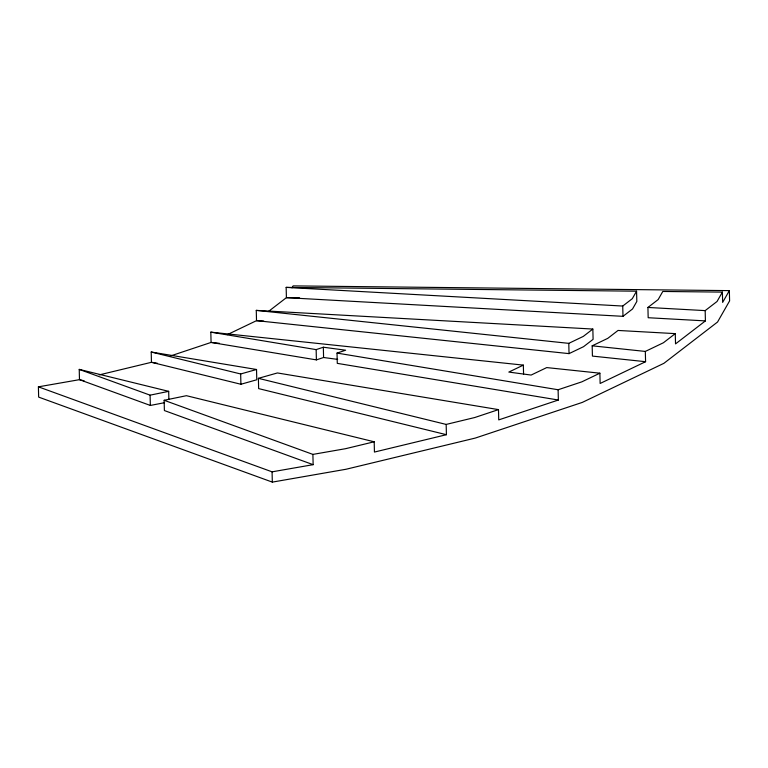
<?xml version="1.0" encoding="UTF-8"?>
<svg xmlns="http://www.w3.org/2000/svg" width="768" height="768" viewBox="0 0 768 768"><rect width="100%" height="100%" fill="white"/><g stroke="black" fill="none" stroke-linecap="round" stroke-linejoin="round"><path stroke-width="1.15" d="M292.003 287.846L293.117 285.888L729.35 290.621L729.6 300.893L717.552 322.022L663.898 363.322L582.317 402.403L475.286 438.067L346.07 469.248L272.323 482.112L38.65 397.104L38.4 386.832L79.478 379.661L84.125 380.803M286.157 287.386L636.566 291.187L632.285 298.704L622.733 306.048L286.157 287.386L286.406 297.658L268.656 311.318M647.923 307.45L658.186 299.549L662.794 291.466L722.39 292.109L717.053 301.478L705.168 310.618L647.923 307.45L648.173 317.722L705.418 320.899L705.168 310.618M729.35 290.621L722.64 302.39L722.39 292.109M263.702 321.062L256.522 320.659L569.04 353.626L583.555 346.675L593.098 339.331L592.848 329.05L583.306 336.403L568.79 343.354L256.272 310.387L256.522 320.659L227.309 334.656M299.558 297.802L286.406 297.658L622.992 316.33L632.534 308.976L636.826 301.459L636.566 291.187M705.418 320.899L675.533 343.901L675.274 333.629L663.398 342.768L645.322 351.427L592.176 345.821L592.426 356.093L645.581 361.699L645.322 351.427M523.574 374.256L523.344 365.117L508.829 372.077L531.13 375.062L546.73 367.584L599.885 373.19L600.134 383.472L645.581 361.699M592.176 345.821L607.776 338.352L618.038 330.451L675.274 333.629M599.885 373.19L581.818 381.85L558.106 389.75L337.027 353.088L337.277 363.36L558.355 400.022L558.106 389.75M170.227 356.045L211.075 342.432L219.427 343.315M256.531 369.494L240.662 373.978L151.21 352.022L151.459 362.294L240.912 384.259L256.781 379.766L256.531 369.494L151.21 352.022M337.67 359.386L323.587 357.504L316.397 359.894L211.075 342.432L210.826 332.15L316.147 349.622L323.338 347.222L345.638 350.208L337.027 353.088M558.355 400.022L498.739 419.894L498.49 409.613L474.787 417.514L446.17 424.426L258.394 378.336L258.643 388.608L446.419 434.698L446.17 424.426M99.216 374.899L151.459 362.294L157.373 363.283M168.874 399.341L168.682 391.344L150.096 395.165L79.229 369.389L79.478 379.661L150.346 405.446L164.592 402.672M258.394 378.336L277.411 372.95L498.49 409.613M446.419 434.698L374.438 452.064L374.189 441.792L345.562 448.694L312.893 454.397L164.141 400.282L164.39 410.554L313.152 464.669L312.893 454.397M164.141 400.282L186.413 395.693L374.189 441.792M38.4 386.832L272.074 471.84L313.152 464.669M256.272 310.387L592.848 329.05M210.826 332.15L523.344 365.117M79.229 369.389L168.682 391.344M622.733 306.048L622.992 316.33M568.79 343.354L569.04 353.626M323.338 347.222L323.587 357.504M316.147 349.622L316.397 359.894M272.074 471.84L272.323 482.112M240.662 373.978L240.912 384.259M150.096 395.165L150.346 405.446"/></g></svg>
